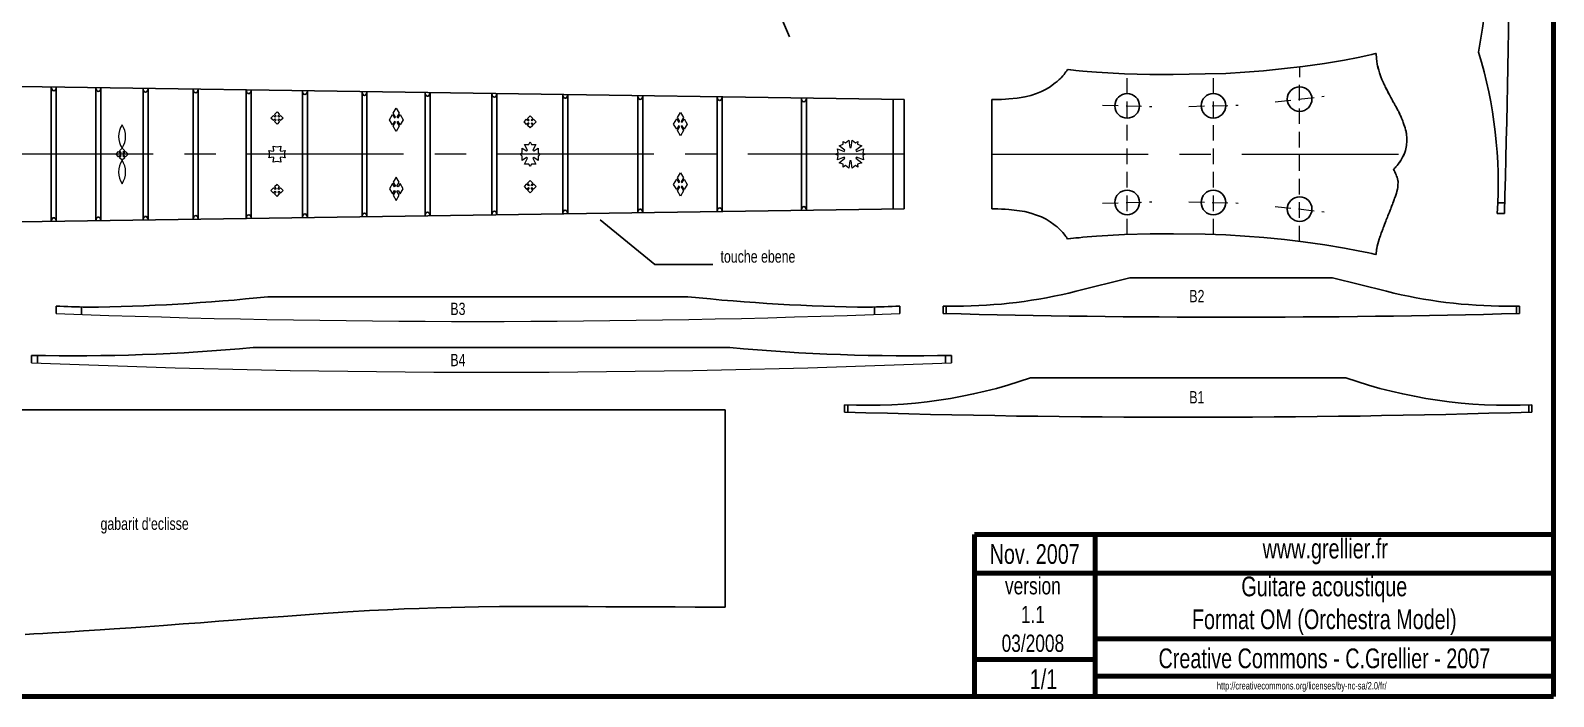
# Model space of a CAD drawing. Header units: millimetres. Extents: x 0 to 1148, y -805 to 0.
# Drawn here: x 530 to 1148, y -805 to -535 of the extents above; entities that cross this region are included whole.
import ezdxf

# ---------------------------------------------------------------- set-up
doc = ezdxf.new("R2010")
doc.units = ezdxf.units.MM
doc.linetypes.add('CENTERX2', pattern=[101.6, 63.5, -12.7, 12.7, -12.7])
doc.linetypes.add('DASHED2', pattern=[9.525, 6.35, -3.175])
doc.layers.get('0').update_dxf_attribs({"linetype": 'CONTINUOUS', "lineweight": 25})
doc.layers.add('text-fr', color=7, linetype='CONTINUOUS', lineweight=35)
doc.styles.get("Standard").update_dxf_attribs({"font": 'txt', "width": 0.75})
doc.dimstyles.get("Standard").update_dxf_attribs({"dimtxt": 5, "dimasz": 2, "dimexe": 1, "dimexo": 2, "dimgap": 2, "dimtad": 1, "dimtxsty": 'Standard', "dimcen": 2.5, "dimadec": 0, "dimazin": 0, "dimtfac": 1, "dimtmove": 0, "dimatfit": 3, "dimfxl": 1, "dimarcsym": 0})

msp = doc.modelspace()

# ---------------------------------------------------------------- linework, layer by layer
at = {"lineweight": 100}
for p, q in [((1147.78, -805.46), (1147.78, 0)), ((912.77, -805.46), (912.77, -739.64)), ((1147.78, -739.64), (912.77, -739.64)), ((961.78, -805.46), (961.78, -740.46)), ((1147.78, -755.34), (912.77, -755.34)), ((1147.78, -782.01), (961.78, -782.01)), ((961.78, -790.46), (912.77, -790.46)), ((961.78, -797.19), (1147.78, -797.19)), ((0, -805.46), (1147.78, -805.46))]:
    msp.add_line(p, q, dxfattribs=at)
for p, q in [((834.84, -531.05), (837.65, -537.77)), ((1038.52, -550.59), (1046.08, -549.74)), ((1038.52, -550.59), (1046.08, -549.74)), ((1046.08, -549.74), (1054.88, -548.49)), ((1046.08, -549.74), (1054.88, -548.49)), ((1054.88, -548.49), (1062.9, -547.11)), ((1054.88, -548.49), (1062.9, -547.11)), ((1062.9, -547.11), (1068.48, -546.06)), ((1062.9, -547.11), (1068.48, -546.06)), ((1068.48, -546.06), (1072.75, -545.14)), ((1068.48, -546.06), (1072.75, -545.14)), ((1072.75, -545.14), (1073.99, -544.86)), ((1072.75, -545.14), (1074, -544.86)), ((1073.99, -544.86), (1074.95, -544.64)), ((1074, -544.86), (1074.95, -544.64)), ((1074.95, -544.64), (1075.56, -544.5)), ((1074.95, -544.64), (1075.56, -544.5)), ((1075.56, -544.5), (1075.74, -544.46)), ((1075.56, -544.5), (1075.75, -544.46)), ((1075.74, -544.46), (1075.94, -546.53)), ((1075.75, -544.46), (1075.94, -546.53)), ((1075.94, -546.53), (1076.1, -547.77)), ((1075.94, -546.53), (1076.11, -547.77)), ((1076.1, -547.77), (1076.26, -548.77)), ((1076.11, -547.77), (1076.26, -548.77)), ((1076.26, -548.77), (1076.37, -549.47)), ((1076.26, -548.77), (1076.37, -549.47)), ((1076.37, -549.47), (1076.53, -550.18)), ((1076.37, -549.47), (1076.54, -550.18)), ((1076.53, -550.18), (1076.83, -551.25)), ((1076.54, -550.18), (1076.83, -551.25)), ((945.54, -556.42), (945.95, -556.1)), ((945.54, -556.42), (945.96, -556.1)), ((945.95, -556.1), (946.29, -555.83)), ((945.96, -556.1), (946.3, -555.83)), ((946.29, -555.83), (946.59, -555.58)), ((946.3, -555.83), (946.59, -555.58)), ((946.59, -555.58), (946.87, -555.33)), ((946.59, -555.58), (946.87, -555.33)), ((946.87, -555.33), (947.16, -555.05)), ((946.87, -555.33), (947.16, -555.05)), ((947.16, -555.05), (947.5, -554.71)), ((947.16, -555.05), (947.5, -554.71)), ((947.5, -554.71), (947.91, -554.3)), ((947.5, -554.71), (947.91, -554.3)), ((947.91, -554.3), (948.64, -553.54)), ((947.91, -554.3), (948.65, -553.54)), ((948.64, -553.54), (949.12, -552.97)), ((948.65, -553.54), (949.12, -552.97)), ((949.12, -552.97), (949.48, -552.48)), ((949.12, -552.97), (949.49, -552.48)), ((949.48, -552.48), (949.88, -551.94)), ((949.49, -552.48), (949.88, -551.94)), ((949.88, -551.94), (950.07, -551.66)), ((949.88, -551.94), (950.08, -551.66)), ((950.07, -551.66), (950.21, -551.45)), ((950.08, -551.66), (950.21, -551.45)), ((950.21, -551.45), (950.47, -550.94)), ((950.21, -551.45), (950.48, -550.94)), ((950.47, -550.94), (952.95, -551.21)), ((950.81, -550.97), (952.95, -551.21)), ((952.95, -551.21), (953.92, -551.31)), ((952.95, -551.21), (953.92, -551.31)), ((953.92, -551.31), (955.19, -551.44)), ((953.92, -551.31), (955.19, -551.44)), ((955.19, -551.44), (956.71, -551.59)), ((955.19, -551.44), (956.71, -551.59)), ((956.71, -551.59), (958.44, -551.74)), ((956.71, -551.59), (958.44, -551.74)), ((958.44, -551.74), (960.32, -551.89)), ((958.44, -551.74), (960.32, -551.89)), ((960.32, -551.89), (962.3, -552.04)), ((960.32, -551.89), (962.3, -552.04)), ((962.3, -552.04), (973.67, -552.69)), ((962.3, -552.04), (973.67, -552.69)), ((973.67, -552.69), (983.98, -552.96)), ((973.67, -552.69), (983.99, -552.96)), ((983.98, -552.96), (993.45, -552.96)), ((983.99, -552.96), (993.45, -552.96)), ((993.45, -552.96), (1006.32, -552.76)), ((993.45, -552.96), (1006.33, -552.76)), ((1006.32, -552.76), (1014.73, -552.56)), ((1006.33, -552.76), (1014.74, -552.56)), ((1014.73, -552.56), (1022.42, -552.04)), ((1014.74, -552.56), (1022.42, -552.04)), ((1022.42, -552.04), (1030.11, -551.45)), ((1022.42, -552.04), (1030.11, -551.45)), ((1030.11, -551.45), (1038.52, -550.59)), ((1030.11, -551.45), (1038.52, -550.59)), ((1076.83, -551.25), (1077.14, -552.34)), ((1076.83, -551.25), (1077.15, -552.34)), ((1077.14, -552.34), (1077.4, -553.11)), ((1077.15, -552.34), (1077.4, -553.11)), ((1077.4, -553.11), (1077.69, -553.89)), ((1077.4, -553.11), (1077.7, -553.89)), ((1077.69, -553.89), (1078.14, -554.99)), ((1077.7, -553.89), (1078.14, -554.99)), ((1078.14, -554.99), (1078.39, -555.59)), ((1078.14, -554.99), (1078.39, -555.59)), ((1078.39, -555.59), (1078.58, -556.06)), ((1078.39, -555.59), (1078.58, -556.06)), ((1078.58, -556.06), (1078.75, -556.43)), ((1078.58, -556.06), (1078.75, -556.43)), ((884.23, -563.19), (425.02, -556.41)), ((538.05, -558.08), (538.05, -612.61)), ((540.05, -558.11), (540.05, -612.59)), ((556.15, -558.35), (556.15, -612.35)), ((558.15, -558.38), (558.15, -612.32)), ((575.33, -558.63), (575.33, -612.07)), ((577.33, -558.66), (577.33, -612.04)), ((595.66, -558.93), (595.66, -611.77)), ((597.66, -558.96), (597.66, -611.74)), ((617.19, -559.25), (617.19, -611.45)), ((619.19, -559.28), (619.19, -611.42)), ((640, -559.58), (640, -611.11)), ((642, -559.61), (642, -611.08)), ((664.16, -559.94), (664.16, -610.76)), ((666.16, -559.97), (666.16, -610.73)), ((689.77, -560.32), (689.77, -610.38)), ((691.77, -560.35), (691.77, -610.35)), ((716.9, -560.72), (716.9, -609.98)), ((718.9, -560.75), (718.9, -609.95)), ((745.64, -561.14), (745.64, -609.55)), ((747.64, -561.17), (747.64, -609.52)), ((776.08, -561.59), (776.08, -609.11)), ((778.08, -561.62), (778.08, -609.08)), ((808.34, -562.07), (808.34, -608.63)), ((810.34, -562.1), (810.34, -608.6)), ((930.02, -562.57), (933.25, -562.06)), ((930.02, -562.57), (933.26, -562.06)), ((933.25, -562.06), (935.64, -561.46)), ((933.26, -562.06), (935.65, -561.46)), ((935.64, -561.46), (937.99, -560.68)), ((935.65, -561.46), (937.99, -560.68)), ((937.99, -560.68), (939.93, -559.9)), ((937.99, -560.68), (939.93, -559.9)), ((939.93, -559.9), (941.8, -558.97)), ((939.93, -559.9), (941.8, -558.97)), ((941.8, -558.97), (943.44, -557.94)), ((941.8, -558.97), (943.44, -557.94)), ((943.44, -557.94), (945.02, -556.8)), ((943.44, -557.94), (945.02, -556.8)), ((945.02, -556.8), (945.54, -556.42)), ((945.02, -556.8), (945.54, -556.42)), ((1078.75, -556.43), (1078.9, -556.76)), ((1078.75, -556.43), (1078.9, -556.76)), ((1078.9, -556.76), (1079.06, -557.09)), ((1078.9, -556.76), (1079.06, -557.09)), ((1079.06, -557.09), (1079.25, -557.47)), ((1079.06, -557.09), (1079.25, -557.47)), ((1079.25, -557.47), (1079.48, -557.94)), ((1079.25, -557.47), (1079.49, -557.94)), ((1079.48, -557.94), (1079.78, -558.54)), ((1079.49, -557.94), (1079.79, -558.54)), ((1079.78, -558.54), (1080.09, -559.16)), ((1079.79, -558.54), (1080.09, -559.16)), ((1080.09, -559.16), (1080.33, -559.65)), ((1080.09, -559.16), (1080.33, -559.65)), ((1080.33, -559.65), (1080.54, -560.05)), ((1080.33, -559.65), (1080.54, -560.05)), ((1080.54, -560.05), (1080.72, -560.42)), ((1080.54, -560.05), (1080.73, -560.42)), ((1080.72, -560.42), (1080.92, -560.79)), ((1080.73, -560.42), (1080.92, -560.79)), ((1080.92, -560.79), (1081.14, -561.21)), ((1080.92, -560.79), (1081.15, -561.21)), ((1081.14, -561.21), (1081.41, -561.72)), ((1081.15, -561.21), (1081.42, -561.72)), ((1081.41, -561.72), (1081.75, -562.35)), ((1081.42, -561.72), (1081.76, -562.35)), ((1081.75, -562.35), (1082.1, -562.99)), ((1081.76, -562.35), (1082.1, -562.99)), ((842.52, -562.57), (842.52, -608.13)), ((844.52, -562.6), (844.52, -608.1)), ((879.73, -563.1), (879.73, -607.6)), ((884.23, -563.19), (884.23, -607.51)), ((919.73, -563.19), (922.29, -563.15)), ((919.73, -563.19), (922.29, -563.15)), ((922.29, -563.15), (923.77, -563.1)), ((922.29, -563.15), (923.77, -563.1)), ((923.77, -563.1), (925.28, -563.03)), ((923.77, -563.1), (925.28, -563.03)), ((925.28, -563.03), (926.75, -562.91)), ((925.28, -563.03), (926.75, -562.91)), ((926.75, -562.91), (930.02, -562.57)), ((926.75, -562.91), (930.02, -562.57)), ((1082.1, -562.99), (1082.38, -563.5)), ((1082.1, -562.99), (1082.38, -563.5)), ((1082.38, -563.5), (1082.62, -563.93)), ((1082.38, -563.5), (1082.62, -563.93)), ((1082.62, -563.93), (1082.83, -564.31)), ((1082.62, -563.93), (1082.83, -564.31)), ((1082.83, -564.31), (1083.04, -564.68)), ((1082.83, -564.31), (1083.04, -564.68)), ((1083.04, -564.68), (1083.27, -565.09)), ((1083.04, -564.68), (1083.27, -565.09)), ((1083.27, -565.09), (1083.53, -565.57)), ((1083.27, -565.09), (1083.54, -565.57)), ((1083.53, -565.57), (1083.86, -566.16)), ((1083.54, -565.57), (1083.86, -566.16)), ((1083.86, -566.16), (1084.17, -566.75)), ((1083.86, -566.16), (1084.18, -566.75)), ((1084.17, -566.75), (1084.42, -567.21)), ((1084.18, -566.75), (1084.43, -567.21)), ((1084.42, -567.21), (1084.63, -567.57)), ((1084.43, -567.21), (1084.63, -567.57)), ((1084.63, -567.57), (1084.8, -567.89)), ((1084.63, -567.57), (1084.8, -567.89)), ((1084.8, -567.89), (1084.96, -568.19)), ((1084.8, -567.89), (1084.96, -568.19)), ((1084.96, -568.19), (1085.13, -568.53)), ((1084.96, -568.19), (1085.13, -568.53)), ((1085.13, -568.53), (1085.32, -568.93)), ((1085.13, -568.53), (1085.33, -568.93)), ((1085.32, -568.93), (1085.56, -569.45)), ((1085.33, -568.93), (1085.57, -569.45)), ((1085.56, -569.45), (1085.8, -569.96)), ((1085.57, -569.45), (1085.8, -569.96)), ((1085.8, -569.96), (1085.98, -570.36)), ((1085.8, -569.96), (1085.98, -570.36)), ((1085.98, -570.36), (1086.11, -570.68)), ((1085.98, -570.36), (1086.12, -570.68)), ((1086.11, -570.68), (1086.22, -570.95)), ((1086.12, -570.68), (1086.23, -570.95)), ((1086.22, -570.95), (1086.33, -571.22)), ((1086.23, -570.95), (1086.33, -571.22)), ((1086.33, -571.22), (1086.44, -571.53)), ((1086.33, -571.22), (1086.44, -571.53)), ((1086.44, -571.53), (1086.57, -571.91)), ((1086.44, -571.53), (1086.57, -571.91)), ((1086.57, -571.91), (1086.75, -572.41)), ((1086.57, -571.91), (1086.75, -572.41)), ((1086.75, -572.41), (1087.08, -573.32)), ((1086.75, -572.41), (1087.08, -573.32)), ((1087.08, -573.32), (1087.31, -573.98)), ((1087.08, -573.32), (1087.32, -573.98)), ((1087.31, -573.98), (1087.51, -574.61)), ((1087.32, -573.98), (1087.51, -574.61)), ((1087.51, -574.61), (1087.73, -575.43)), ((1087.51, -574.61), (1087.74, -575.43)), ((1087.73, -575.43), (1087.92, -576.16)), ((1087.74, -575.43), (1087.93, -576.16)), ((1087.92, -576.16), (1088.02, -576.57)), ((1087.93, -576.16), (1088.02, -576.57)), ((1088.02, -576.57), (1088.07, -576.97)), ((1088.02, -576.57), (1088.07, -576.97)), ((1088.07, -576.97), (1088.13, -577.66)), ((1088.07, -576.97), (1088.13, -577.66)), ((1088.13, -577.66), (1088.2, -578.43)), ((1088.13, -577.66), (1088.2, -578.43)), ((1088.19, -580.42), (1088.13, -581.26)), ((1088.2, -580.42), (1088.14, -581.26)), ((1088.23, -579.58), (1088.19, -580.42)), ((1088.2, -578.43), (1088.23, -578.99)), ((1088.2, -578.43), (1088.24, -578.99)), ((1088.24, -579.58), (1088.2, -580.42)), ((1088.23, -578.99), (1088.23, -579.58)), ((1088.24, -578.99), (1088.24, -579.58)), ((1086.21, -587.12), (1085.76, -587.85)), ((1086.21, -587.12), (1085.76, -587.85)), ((1086.53, -586.57), (1086.21, -587.12)), ((1086.53, -586.57), (1086.21, -587.12)), ((1086.81, -586.01), (1086.53, -586.57)), ((1086.82, -586.01), (1086.53, -586.57)), ((1087.14, -585.28), (1086.81, -586.01)), ((1087.14, -585.28), (1086.82, -586.01)), ((1087.42, -584.63), (1087.14, -585.28)), ((1087.42, -584.63), (1087.14, -585.28)), ((1087.56, -584.25), (1087.42, -584.63)), ((1087.57, -584.25), (1087.42, -584.63)), ((1087.66, -583.86), (1087.56, -584.25)), ((1087.66, -583.86), (1087.57, -584.25)), ((1087.8, -583.18), (1087.66, -583.86)), ((1087.8, -583.18), (1087.66, -583.86)), ((1087.96, -582.43), (1087.8, -583.18)), ((1087.96, -582.43), (1087.8, -583.18)), ((1088.06, -581.86), (1087.96, -582.43)), ((1088.07, -581.86), (1087.96, -582.43)), ((1088.13, -581.26), (1088.06, -581.86)), ((1088.14, -581.26), (1088.07, -581.86)), ((1082.93, -591.4), (1082.67, -591.67)), ((1082.81, -591.52), (1083.05, -591.98)), ((1082.81, -591.53), (1082.87, -591.65)), ((1082.81, -591.53), (1082.87, -591.65)), ((1082.81, -591.53), (1083.05, -591.98)), ((1082.93, -591.4), (1082.84, -591.49)), ((1083.07, -591.25), (1082.93, -591.4)), ((1083.07, -591.25), (1082.93, -591.4)), ((1083.05, -591.98), (1083.3, -592.5)), ((1083.05, -591.98), (1083.3, -592.5)), ((1083.25, -591.05), (1083.07, -591.25)), ((1083.25, -591.05), (1083.07, -591.25)), ((1083.25, -591.05), (1083.07, -591.25)), ((1083.25, -591.05), (1083.07, -591.25)), ((1083.47, -590.81), (1083.25, -591.05)), ((1083.47, -590.81), (1083.25, -591.05)), ((1083.3, -592.5), (1083.59, -593.17)), ((1083.3, -592.5), (1083.6, -593.17)), ((1083.71, -590.53), (1083.47, -590.81)), ((1083.72, -590.53), (1083.47, -590.81)), ((1083.59, -593.17), (1083.86, -593.77)), ((1083.6, -593.17), (1083.87, -593.77)), ((1083.98, -590.22), (1083.71, -590.53)), ((1083.98, -590.22), (1083.72, -590.53)), ((1084.25, -589.88), (1083.98, -590.22)), ((1084.25, -589.88), (1083.98, -590.22)), ((1084.7, -589.34), (1084.25, -589.88)), ((1084.7, -589.34), (1084.25, -589.88)), ((1085.01, -588.95), (1084.7, -589.34)), ((1085.02, -588.95), (1084.7, -589.34)), ((1085.32, -588.52), (1085.01, -588.95)), ((1085.33, -588.52), (1085.02, -588.95)), ((1085.76, -587.85), (1085.32, -588.52)), ((1085.76, -587.85), (1085.33, -588.52)), ((1083.86, -593.77), (1084.08, -594.24)), ((1083.87, -593.77), (1084.08, -594.24)), ((1084.08, -594.24), (1084.26, -594.72)), ((1084.08, -594.24), (1084.27, -594.72)), ((1084.44, -599.52), (1084.19, -600.53)), ((1084.44, -599.52), (1084.19, -600.53)), ((1084.26, -594.72), (1084.45, -595.4)), ((1084.27, -594.72), (1084.45, -595.4)), ((1084.56, -598.88), (1084.44, -599.52)), ((1084.57, -598.88), (1084.44, -599.52)), ((1084.45, -595.4), (1084.6, -596.03)), ((1084.45, -595.4), (1084.6, -596.03)), ((1084.61, -598.33), (1084.56, -598.88)), ((1084.61, -598.33), (1084.57, -598.88)), ((1084.6, -596.03), (1084.67, -596.42)), ((1084.6, -596.03), (1084.67, -596.42)), ((1084.64, -597.57), (1084.61, -598.33)), ((1084.65, -597.57), (1084.61, -598.33)), ((1084.68, -596.85), (1084.64, -597.57)), ((1084.68, -596.85), (1084.65, -597.57)), ((1084.67, -596.42), (1084.68, -596.85)), ((1084.67, -596.42), (1084.68, -596.85)), ((1082.36, -605.7), (1082.2, -606.16)), ((1082.36, -605.7), (1082.2, -606.16)), ((1082.56, -605.16), (1082.36, -605.7)), ((1082.56, -605.16), (1082.36, -605.7)), ((1082.81, -604.47), (1082.56, -605.16)), ((1082.81, -604.47), (1082.56, -605.16)), ((1083.06, -603.77), (1082.81, -604.47)), ((1083.07, -603.77), (1082.81, -604.47)), ((1083.28, -603.22), (1083.06, -603.77)), ((1083.28, -603.22), (1083.07, -603.77)), ((1083.45, -602.76), (1083.28, -603.22)), ((1083.46, -602.76), (1083.28, -603.22)), ((1083.61, -602.36), (1083.45, -602.76)), ((1083.61, -602.36), (1083.46, -602.76)), ((1083.75, -601.98), (1083.61, -602.36)), ((1083.75, -601.98), (1083.61, -602.36)), ((1083.88, -601.58), (1083.75, -601.98)), ((1083.88, -601.58), (1083.75, -601.98)), ((1084.02, -601.11), (1083.88, -601.58)), ((1084.03, -601.11), (1083.88, -601.58)), ((1084.19, -600.53), (1084.02, -601.11)), ((1084.19, -600.53), (1084.03, -601.11)), ((884.23, -607.51), (425.02, -614.28)), ((919.73, -607.51), (922.28, -607.55)), ((919.73, -607.51), (922.29, -607.55)), ((922.28, -607.55), (923.76, -607.59)), ((922.29, -607.55), (923.76, -607.59)), ((923.76, -607.59), (925.27, -607.67)), ((923.76, -607.59), (925.27, -607.67)), ((925.27, -607.67), (926.74, -607.79)), ((925.27, -607.67), (926.75, -607.79)), ((926.74, -607.79), (930.01, -608.13)), ((926.75, -607.79), (930.01, -608.13)), ((930.01, -608.13), (933.25, -608.64)), ((930.01, -608.13), (933.25, -608.64)), ((933.25, -608.64), (935.64, -609.25)), ((933.25, -608.64), (935.64, -609.25)), ((935.64, -609.25), (937.98, -610.02)), ((935.64, -609.25), (937.98, -610.02)), ((937.98, -610.02), (939.92, -610.81)), ((937.98, -610.02), (939.92, -610.81)), ((939.92, -610.81), (941.79, -611.73)), ((939.92, -610.81), (941.79, -611.73)), ((941.79, -611.73), (943.43, -612.77)), ((941.79, -611.73), (943.43, -612.77)), ((1079.91, -611.97), (1079.68, -612.52)), ((1079.91, -611.97), (1079.69, -612.52)), ((1080.13, -611.44), (1079.91, -611.97)), ((1080.13, -611.44), (1079.91, -611.97)), ((1080.34, -610.92), (1080.13, -611.44)), ((1080.35, -610.92), (1080.13, -611.44)), ((1080.58, -610.34), (1080.34, -610.92)), ((1080.58, -610.34), (1080.35, -610.92)), ((1080.85, -609.68), (1080.58, -610.34)), ((1080.85, -609.68), (1080.58, -610.34)), ((1081.16, -608.87), (1080.85, -609.68)), ((1081.16, -608.87), (1080.85, -609.68)), ((1081.47, -608.09), (1081.16, -608.87)), ((1081.47, -608.09), (1081.16, -608.87)), ((1081.7, -607.48), (1081.47, -608.09)), ((1081.7, -607.48), (1081.47, -608.09)), ((1081.89, -606.99), (1081.7, -607.48)), ((1081.89, -606.99), (1081.7, -607.48)), ((1082.05, -606.57), (1081.89, -606.99)), ((1082.05, -606.57), (1081.89, -606.99)), ((1082.2, -606.16), (1082.05, -606.57)), ((1082.2, -606.16), (1082.05, -606.57)), ((1127.86, -609.36), (1124.86, -609.36)), ((943.43, -612.77), (945.01, -613.9)), ((943.43, -612.77), (945.01, -613.9)), ((945.01, -613.9), (945.53, -614.28)), ((945.01, -613.9), (945.53, -614.28)), ((945.53, -614.28), (945.95, -614.6)), ((945.53, -614.28), (945.95, -614.6)), ((945.95, -614.6), (946.29, -614.87)), ((945.95, -614.6), (946.29, -614.87)), ((946.29, -614.87), (946.58, -615.12)), ((946.29, -614.87), (946.58, -615.12)), ((946.58, -615.12), (946.86, -615.37)), ((946.58, -615.12), (946.86, -615.37)), ((946.86, -615.37), (947.15, -615.66)), ((946.86, -615.37), (947.16, -615.66)), ((947.15, -615.66), (947.49, -615.99)), ((947.16, -615.66), (947.49, -615.99)), ((947.49, -615.99), (947.9, -616.4)), ((947.49, -615.99), (947.9, -616.4)), ((947.9, -616.4), (948.63, -617.17)), ((947.9, -616.4), (948.64, -617.17)), ((948.63, -617.17), (949.11, -617.73)), ((948.64, -617.17), (949.12, -617.73)), ((949.11, -617.73), (949.48, -618.22)), ((949.12, -617.73), (949.48, -618.22)), ((962.33, -618.62), (973.7, -617.96)), ((962.33, -618.62), (973.7, -617.96)), ((973.7, -617.96), (984.01, -617.68)), ((973.7, -617.96), (984.01, -617.68)), ((984.01, -617.68), (993.47, -617.68)), ((984.01, -617.68), (993.48, -617.68)), ((993.47, -617.68), (1006.35, -617.86)), ((993.48, -617.68), (1006.35, -617.86)), ((1006.35, -617.86), (1014.76, -618.05)), ((1006.35, -617.86), (1014.76, -618.05)), ((1014.76, -618.05), (1022.45, -618.57)), ((1014.76, -618.05), (1022.45, -618.57)), ((1077.68, -617.87), (1077.49, -618.42)), ((1077.68, -617.87), (1077.49, -618.42)), ((1077.88, -617.31), (1077.68, -617.87)), ((1077.88, -617.31), (1077.68, -617.87)), ((1078.03, -616.85), (1077.88, -617.31)), ((1078.04, -616.85), (1077.88, -617.31)), ((1078.17, -616.47), (1078.03, -616.85)), ((1078.17, -616.47), (1078.04, -616.85)), ((1078.3, -616.11), (1078.17, -616.47)), ((1078.3, -616.11), (1078.17, -616.47)), ((1078.44, -615.72), (1078.3, -616.11)), ((1078.44, -615.72), (1078.3, -616.11)), ((1078.62, -615.26), (1078.44, -615.72)), ((1078.62, -615.26), (1078.44, -615.72)), ((1078.84, -614.68), (1078.62, -615.26)), ((1078.84, -614.68), (1078.62, -615.26)), ((1079.13, -613.93), (1078.84, -614.68)), ((1079.13, -613.93), (1078.84, -614.68)), ((1079.43, -613.16), (1079.13, -613.93)), ((1079.43, -613.16), (1079.13, -613.93)), ((1079.68, -612.52), (1079.43, -613.16)), ((1079.69, -612.52), (1079.43, -613.16)), ((949.48, -618.22), (949.87, -618.77)), ((949.48, -618.22), (949.87, -618.77)), ((949.87, -618.77), (950.06, -619.04)), ((949.87, -618.77), (950.07, -619.04)), ((950.06, -619.04), (950.2, -619.26)), ((950.07, -619.04), (950.2, -619.26)), ((950.2, -619.26), (950.47, -619.77)), ((950.2, -619.26), (950.47, -619.77)), ((950.45, -619.74), (952.98, -619.46)), ((950.83, -619.7), (952.98, -619.46)), ((952.98, -619.46), (953.95, -619.35)), ((952.98, -619.46), (953.95, -619.35)), ((953.95, -619.35), (955.22, -619.22)), ((953.95, -619.35), (955.22, -619.22)), ((955.22, -619.22), (956.74, -619.08)), ((955.22, -619.22), (956.74, -619.08)), ((956.74, -619.08), (958.46, -618.92)), ((956.74, -619.08), (958.47, -618.92)), ((958.46, -618.92), (960.34, -618.77)), ((958.47, -618.92), (960.35, -618.77)), ((960.34, -618.77), (962.33, -618.62)), ((960.35, -618.77), (962.33, -618.62)), ((1022.45, -618.57), (1030.14, -619.16)), ((1022.45, -618.57), (1030.14, -619.16)), ((1030.14, -619.16), (1038.55, -620)), ((1030.14, -619.16), (1038.55, -620)), ((1038.55, -620), (1046.11, -620.85)), ((1038.55, -620), (1046.11, -620.85)), ((1046.11, -620.85), (1054.91, -622.09)), ((1046.11, -620.85), (1054.91, -622.09)), ((1054.91, -622.09), (1062.93, -623.47)), ((1054.91, -622.09), (1062.93, -623.47)), ((1062.93, -623.47), (1068.51, -624.51)), ((1062.93, -623.47), (1068.52, -624.51)), ((1075.78, -626.11), (1075.97, -624.03)), ((1075.78, -626.11), (1075.98, -624.03)), ((1075.97, -624.03), (1076.03, -623.63)), ((1075.98, -624.03), (1076.03, -623.63)), ((1077.05, -619.61), (1077.01, -619.76)), ((1077.06, -619.61), (1077.01, -619.76)), ((1077.13, -619.37), (1077.05, -619.61)), ((1077.14, -619.37), (1077.06, -619.61)), ((1077.23, -619.13), (1077.13, -619.37)), ((1077.23, -619.13), (1077.14, -619.37)), ((1077.34, -618.83), (1077.23, -619.13)), ((1077.34, -618.83), (1077.23, -619.13)), ((1077.49, -618.42), (1077.34, -618.83)), ((1077.49, -618.42), (1077.34, -618.83)), ((1068.51, -624.51), (1072.79, -625.43)), ((1068.52, -624.51), (1072.79, -625.43)), ((1072.79, -625.43), (1074.03, -625.7)), ((1072.79, -625.43), (1074.03, -625.7)), ((1074.03, -625.7), (1074.98, -625.92)), ((1074.03, -625.7), (1074.99, -625.92)), ((1074.98, -625.92), (1075.59, -626.06)), ((1074.99, -625.92), (1075.6, -626.06)), ((1075.59, -626.06), (1075.78, -626.11)), ((1075.6, -626.06), (1075.78, -626.11)), ((975.81, -635.5), (953.98, -640.98)), ((1016.97, -635.5), (975.81, -635.5)), ((1016.97, -635.5), (1058.13, -635.5)), ((1058.13, -635.5), (1079.97, -640.98)), ((540, -650), (540, -647)), ((550.33, -650.38), (550.33, -647.48)), ((626, -643.21), (796.44, -643.21)), ((872.11, -650.38), (872.11, -647.48)), ((882.44, -650), (882.44, -647)), ((900, -647), (900, -650)), ((900, -647), (905.28, -647)), ((901.2, -647), (901.2, -650)), ((1133.95, -647), (1128.67, -647)), ((1132.75, -647), (1132.75, -650)), ((1133.95, -647), (1133.95, -650)), ((530, -670), (530, -667)), ((532.4, -670.1), (532.4, -667.05)), ((620, -663.81), (813.44, -663.81)), ((901.04, -670.1), (901.04, -667.05)), ((903.44, -670), (903.44, -667)), ((935.5, -676.13), (1063.5, -676.13)), ((860, -690), (860, -687)), ((861.3, -690), (861.3, -687.06)), ((1137.7, -690), (1137.7, -687.06)), ((1139, -690), (1139, -687))]:
    msp.add_line(p, q)
at = {"linetype": 'DASHED2', "lineweight": 13}
for p, q in [((1044.73, -620.7), (1044.74, -549.89)), ((974.73, -617.93), (974.74, -552.72)), ((1009.73, -617.94), (1009.74, -552.68)), ((1034.8, -564.1), (1054.67, -561.85)), ((964.74, -565.47), (984.73, -565.98)), ((999.74, -565.92), (1019.73, -565.45)), ((964.73, -605.19), (984.73, -604.66)), ((999.73, -604.71), (1019.73, -605.16)), ((1034.79, -606.5), (1054.67, -608.73))]:
    msp.add_line(p, q, dxfattribs=at)
at = {"lineweight": 13}
for p, q in [((628.61, -569.24), (629.67, -568.18)), ((629.67, -568.18), (630.73, -569.24)), ((676.84, -568.72), (678.07, -566.6)), ((677.78, -570.34), (676.84, -568.72)), ((678.07, -566.6), (679.3, -568.72)), ((679.3, -568.72), (678.36, -570.34)), ((792.17, -570.47), (793.4, -568.35)), ((793.4, -568.35), (794.63, -570.47)), ((627.19, -570.66), (628.25, -569.59)), ((628.25, -571.72), (627.19, -570.66)), ((628.25, -569.59), (628.96, -570.3)), ((628.96, -571.01), (628.25, -571.72)), ((629.31, -569.95), (628.61, -569.24)), ((628.61, -572.07), (629.31, -571.36)), ((629.67, -573.13), (628.61, -572.07)), ((628.96, -570.3), (629.31, -569.95)), ((629.31, -571.36), (628.96, -571.01)), ((630.73, -572.07), (629.67, -573.13)), ((630.73, -569.24), (630.02, -569.95)), ((630.02, -569.95), (630.38, -570.3)), ((630.38, -571.01), (630.02, -571.36)), ((630.02, -571.36), (630.73, -572.07)), ((630.38, -570.3), (631.08, -569.59)), ((631.08, -571.72), (630.38, -571.01)), ((631.08, -569.59), (632.14, -570.66)), ((632.14, -570.66), (631.08, -571.72)), ((675.32, -571.35), (676.55, -569.22)), ((676.55, -573.47), (675.32, -571.35)), ((676.55, -569.22), (677.34, -570.6)), ((677.34, -572.1), (676.55, -573.47)), ((676.84, -573.97), (677.78, -572.35)), ((678.07, -576.1), (676.84, -573.97)), ((677.34, -570.6), (677.78, -570.34)), ((677.78, -572.35), (677.34, -572.1)), ((679.3, -573.97), (678.07, -576.1)), ((678.36, -570.34), (678.79, -570.6)), ((678.79, -572.1), (678.36, -572.35)), ((678.36, -572.35), (679.3, -573.97)), ((678.79, -570.6), (679.59, -569.22)), ((679.59, -573.47), (678.79, -572.1)), ((679.59, -569.22), (680.82, -571.35)), ((680.82, -571.35), (679.59, -573.47)), ((729.93, -572.21), (730.99, -571.15)), ((730.99, -573.27), (729.93, -572.21)), ((730.99, -571.15), (731.7, -571.86)), ((731.7, -572.57), (730.99, -573.27)), ((731.34, -570.8), (732.4, -569.74)), ((732.05, -571.51), (731.34, -570.8)), ((731.34, -573.63), (732.05, -572.92)), ((732.4, -574.69), (731.34, -573.63)), ((731.7, -571.86), (732.05, -571.51)), ((732.05, -572.92), (731.7, -572.57)), ((732.4, -569.74), (733.46, -570.8)), ((733.46, -573.63), (732.4, -574.69)), ((733.46, -570.8), (732.76, -571.51)), ((732.76, -571.51), (733.11, -571.86)), ((733.11, -572.57), (732.76, -572.92)), ((732.76, -572.92), (733.46, -573.63)), ((733.11, -571.86), (733.82, -571.15)), ((733.82, -573.27), (733.11, -572.57)), ((733.82, -571.15), (734.88, -572.21)), ((734.88, -572.21), (733.82, -573.27)), ((790.65, -573.1), (791.88, -570.97)), ((791.88, -575.22), (790.65, -573.1)), ((791.88, -570.97), (792.67, -572.35)), ((792.67, -573.85), (791.88, -575.22)), ((793.11, -572.09), (792.17, -570.47)), ((792.17, -575.72), (793.11, -574.1)), ((792.67, -572.35), (793.11, -572.09)), ((793.11, -574.1), (792.67, -573.85)), ((794.63, -570.47), (793.69, -572.09)), ((793.69, -572.09), (794.12, -572.35)), ((794.12, -573.85), (793.69, -574.1)), ((793.69, -574.1), (794.63, -575.72)), ((794.12, -572.35), (794.92, -570.97)), ((794.92, -575.22), (794.12, -573.85)), ((794.92, -570.97), (796.15, -573.1)), ((796.15, -573.1), (794.92, -575.22)), ((731.9, -581.35), (732.4, -580.35)), ((732.4, -580.35), (732.9, -581.35)), ((793.4, -577.85), (792.17, -575.72)), ((794.63, -575.72), (793.4, -577.85)), ((859.48, -581.29), (859.4, -580.15)), ((859.4, -580.15), (860.35, -580.79)), ((860.35, -580.79), (861.7, -579.64)), ((861.7, -579.64), (862.15, -582.61)), ((862.65, -582.61), (863.1, -579.64)), ((863.1, -579.64), (864.45, -580.79)), ((864.45, -580.79), (865.4, -580.15)), ((865.4, -580.15), (865.32, -581.29)), ((564.32, -585.35), (565.38, -584.29)), ((565.38, -586.41), (564.32, -585.35)), ((565.38, -584.29), (566.09, -584.99)), ((566.09, -585.7), (565.38, -586.41)), ((565.73, -583.93), (566.79, -582.87)), ((566.44, -584.64), (565.73, -583.93)), ((565.73, -586.76), (566.44, -586.06)), ((566.79, -587.82), (565.73, -586.76)), ((566.09, -584.99), (566.44, -584.64)), ((566.44, -586.06), (566.09, -585.7)), ((566.79, -582.87), (567.85, -583.93)), ((567.85, -586.76), (566.79, -587.82)), ((567.85, -583.93), (567.15, -584.64)), ((567.15, -584.64), (567.5, -584.99)), ((567.5, -585.7), (567.15, -586.06)), ((567.15, -586.06), (567.85, -586.76)), ((567.5, -584.99), (568.21, -584.29)), ((568.21, -586.41), (567.5, -585.7)), ((568.21, -584.29), (569.27, -585.35)), ((569.27, -585.35), (568.21, -586.41)), ((626.42, -583.85), (628.17, -584.1)), ((628.17, -586.6), (626.42, -586.85)), ((628.42, -583.85), (628.17, -582.1)), ((628.17, -584.1), (628.42, -583.85)), ((628.42, -586.85), (628.17, -586.6)), ((628.17, -588.6), (628.42, -586.85)), ((631.17, -582.1), (630.92, -583.85)), ((630.92, -583.85), (631.17, -584.1)), ((631.17, -586.6), (630.92, -586.85)), ((630.92, -586.85), (631.17, -588.6)), ((631.17, -584.1), (632.92, -583.85)), ((632.92, -586.85), (631.17, -586.6)), ((728.4, -585.35), (729.15, -584.6)), ((729.15, -586.1), (728.4, -585.35)), ((729.15, -584.6), (729.15, -582.85)), ((729.15, -582.85), (730.91, -584.01)), ((729.15, -587.85), (729.15, -586.1)), ((730.91, -586.68), (729.15, -587.85)), ((730.15, -581.35), (731.9, -581.35)), ((731.29, -583.68), (730.15, -581.35)), ((730.15, -589.35), (731.29, -587.01)), ((730.91, -584.01), (731.29, -583.68)), ((731.29, -587.01), (730.91, -586.68)), ((732.4, -585.35), (732.4, -585.35)), ((732.4, -585.35), (732.4, -585.35)), ((732.9, -581.35), (734.65, -581.35)), ((734.65, -581.35), (733.51, -583.68)), ((733.51, -583.68), (733.89, -584.01)), ((733.89, -586.68), (733.51, -587.01)), ((733.51, -587.01), (734.65, -589.35)), ((733.89, -584.01), (735.65, -582.85)), ((735.65, -587.85), (733.89, -586.68)), ((735.65, -582.85), (735.65, -584.6)), ((735.65, -584.6), (736.4, -585.35)), ((736.4, -585.35), (735.65, -586.1)), ((735.65, -586.1), (735.65, -587.85)), ((856.4, -585.35), (857.42, -584.85)), ((857.42, -585.85), (856.4, -585.35)), ((857.42, -584.85), (857.11, -583.1)), ((857.11, -583.1), (859.9, -584.2)), ((857.11, -587.6), (857.42, -585.85)), ((859.9, -586.5), (857.11, -587.6)), ((857.81, -581.89), (859.48, -581.29)), ((860.15, -583.76), (857.81, -581.89)), ((857.81, -588.81), (860.15, -586.93)), ((859.9, -584.2), (860.15, -583.76)), ((860.15, -586.93), (859.9, -586.5)), ((862.15, -582.61), (862.65, -582.61)), ((866.99, -581.89), (864.65, -583.76)), ((864.65, -583.76), (864.9, -584.2)), ((864.9, -586.5), (864.65, -586.93)), ((864.65, -586.93), (866.99, -588.81)), ((864.9, -584.2), (867.69, -583.1)), ((867.69, -587.6), (864.9, -586.5)), ((865.32, -581.29), (866.99, -581.89)), ((867.69, -583.1), (867.37, -584.85)), ((867.37, -584.85), (868.4, -585.35)), ((868.4, -585.35), (867.37, -585.85)), ((867.37, -585.85), (867.69, -587.6)), ((731.9, -589.35), (730.15, -589.35)), ((732.4, -590.35), (731.9, -589.35)), ((732.9, -589.35), (732.4, -590.35)), ((734.65, -589.35), (732.9, -589.35)), ((792.17, -594.97), (793.4, -592.85)), ((793.4, -592.85), (794.63, -594.97)), ((859.48, -589.41), (857.81, -588.81)), ((859.4, -590.54), (859.48, -589.41)), ((860.35, -589.91), (859.4, -590.54)), ((861.7, -591.06), (860.35, -589.91)), ((862.15, -588.09), (861.7, -591.06)), ((862.65, -588.09), (862.15, -588.09)), ((863.1, -591.06), (862.65, -588.09)), ((864.45, -589.91), (863.1, -591.06)), ((865.4, -590.54), (864.45, -589.91)), ((866.99, -588.81), (865.32, -589.41)), ((865.32, -589.41), (865.4, -590.54)), ((628.25, -598.98), (627.19, -600.04)), ((628.96, -599.69), (628.25, -598.98)), ((629.67, -597.57), (628.61, -598.63)), ((628.61, -598.63), (629.31, -599.33)), ((629.31, -599.33), (628.96, -599.69)), ((630.73, -598.63), (629.67, -597.57)), ((630.02, -599.33), (630.73, -598.63)), ((630.38, -599.69), (630.02, -599.33)), ((631.08, -598.98), (630.38, -599.69)), ((632.14, -600.04), (631.08, -598.98)), ((676.55, -597.22), (675.32, -599.35)), ((675.32, -599.35), (676.55, -601.47)), ((677.34, -598.6), (676.55, -597.22)), ((678.07, -594.6), (676.84, -596.72)), ((676.84, -596.72), (677.78, -598.34)), ((677.78, -598.34), (677.34, -598.6)), ((679.3, -596.72), (678.07, -594.6)), ((678.36, -598.34), (679.3, -596.72)), ((678.79, -598.6), (678.36, -598.34)), ((679.59, -597.22), (678.79, -598.6)), ((680.82, -599.35), (679.59, -597.22)), ((679.59, -601.47), (680.82, -599.35)), ((730.99, -597.42), (729.93, -598.48)), ((729.93, -598.48), (730.99, -599.54)), ((731.7, -598.13), (730.99, -597.42)), ((730.99, -599.54), (731.7, -598.84)), ((732.4, -596.01), (731.34, -597.07)), ((731.34, -597.07), (732.05, -597.77)), ((732.05, -599.19), (731.34, -599.9)), ((732.05, -597.77), (731.7, -598.13)), ((731.7, -598.84), (732.05, -599.19)), ((733.46, -597.07), (732.4, -596.01)), ((732.76, -597.77), (733.46, -597.07)), ((733.11, -598.13), (732.76, -597.77)), ((732.76, -599.19), (733.11, -598.84)), ((733.46, -599.9), (732.76, -599.19)), ((733.82, -597.42), (733.11, -598.13)), ((733.11, -598.84), (733.82, -599.54)), ((734.88, -598.48), (733.82, -597.42)), ((733.82, -599.54), (734.88, -598.48)), ((790.65, -597.6), (791.88, -595.47)), ((791.88, -599.72), (790.65, -597.6)), ((791.88, -595.47), (792.67, -596.85)), ((792.67, -598.35), (791.88, -599.72)), ((793.11, -596.59), (792.17, -594.97)), ((792.17, -600.22), (793.11, -598.6)), ((792.67, -596.85), (793.11, -596.59)), ((793.11, -598.6), (792.67, -598.35)), ((794.63, -594.97), (793.69, -596.59)), ((793.69, -596.59), (794.12, -596.85)), ((794.12, -598.35), (793.69, -598.6)), ((793.69, -598.6), (794.63, -600.22)), ((794.12, -596.85), (794.92, -595.47)), ((794.92, -599.72), (794.12, -598.35)), ((794.92, -595.47), (796.15, -597.6)), ((796.15, -597.6), (794.92, -599.72)), ((627.19, -600.04), (628.25, -601.1)), ((628.25, -601.1), (628.96, -600.39)), ((629.31, -600.75), (628.61, -601.45)), ((628.61, -601.45), (629.67, -602.52)), ((628.96, -600.39), (629.31, -600.75)), ((629.67, -602.52), (630.73, -601.45)), ((630.02, -600.75), (630.38, -600.39)), ((630.73, -601.45), (630.02, -600.75)), ((630.38, -600.39), (631.08, -601.1)), ((631.08, -601.1), (632.14, -600.04)), ((676.55, -601.47), (677.34, -600.1)), ((677.78, -600.35), (676.84, -601.97)), ((676.84, -601.97), (678.07, -604.1)), ((677.34, -600.1), (677.78, -600.35)), ((678.07, -604.1), (679.3, -601.97)), ((678.36, -600.35), (678.79, -600.1)), ((679.3, -601.97), (678.36, -600.35)), ((678.79, -600.1), (679.59, -601.47)), ((731.34, -599.9), (732.4, -600.96)), ((732.4, -600.96), (733.46, -599.9)), ((793.4, -602.35), (792.17, -600.22)), ((794.63, -600.22), (793.4, -602.35))]:
    msp.add_line(p, q, dxfattribs=at)
at = {"lineweight": 25}
msp.add_line((919.73, -607.51), (919.73, -563.19), dxfattribs=at)
at = {"linetype": 'CENTERX2', "lineweight": 5}
for p, q in [((531.96, -585.35), (21.96, -585.35)), ((884.23, -585.35), (234.57, -585.35)), ((919.73, -585.35), (1087.1, -585.37))]:
    msp.add_line(p, q, dxfattribs=at)
at = {"linetype": 'DASHED2'}
msp.add_line((1127.86, -605.03), (1125.11, -605.03), dxfattribs=at)
at = {"color": 7, "linetype": 'CONTINUOUS', "lineweight": 25}
for p, q in [((811.59, -689.13), (520.14, -689.13)), ((811.59, -769.13), (811.59, -689.13)), ((639.31, -772.41), (632.28, -772.92)), ((646.4, -771.9), (639.31, -772.41)), ((652.41, -771.49), (646.4, -771.9)), ((658.39, -771.11), (652.41, -771.49)), ((667.21, -770.6), (658.39, -771.11)), ((674.45, -770.22), (667.21, -770.6)), ((681.24, -769.91), (674.45, -770.22)), ((687.41, -769.66), (681.24, -769.91)), ((694.28, -769.43), (687.41, -769.66)), ((700.29, -769.26), (694.28, -769.43)), ((705.9, -769.13), (700.29, -769.26)), ((711.51, -769.03), (705.9, -769.13)), ((720, -768.95), (711.51, -769.03)), ((727.03, -768.93), (720, -768.95)), ((734.17, -768.92), (727.03, -768.93)), ((740.7, -768.92), (734.17, -768.92)), ((748.22, -768.94), (740.7, -768.92)), ((756.02, -768.96), (748.22, -768.94)), ((763.06, -768.99), (756.02, -768.96)), ((770.7, -769.02), (763.06, -768.99)), ((778.21, -769.06), (770.7, -769.02)), ((783.7, -769.08), (778.21, -769.06)), ((791.2, -769.11), (783.7, -769.08)), ((799.32, -769.13), (791.2, -769.11)), ((806.07, -769.13), (799.32, -769.13)), ((811.59, -769.13), (806.07, -769.13)), ((551.18, -778.82), (543.95, -779.29)), ((557.83, -778.38), (551.18, -778.82)), ((563.58, -777.99), (557.83, -778.38)), ((570.47, -777.52), (563.58, -777.99)), ((576.35, -777.11), (570.47, -777.52)), ((583.64, -776.58), (576.35, -777.11)), ((591.59, -776), (583.64, -776.58)), ((598.55, -775.48), (591.59, -776)), ((605.99, -774.91), (598.55, -775.48)), ((611.89, -774.46), (605.99, -774.91)), ((619.98, -773.84), (611.89, -774.46)), ((625.98, -773.39), (619.98, -773.84)), ((632.28, -772.92), (625.98, -773.39)), ((530.97, -780.07), (527.49, -780.26)), ((534.66, -779.86), (530.97, -780.07)), ((538.36, -779.64), (534.66, -779.86)), ((543.95, -779.29), (538.36, -779.64))]:
    msp.add_line(p, q, dxfattribs=at)
for centre in [(974.73, -565.73), (1009.73, -565.68), (1044.73, -562.97), (974.73, -604.92), (1009.73, -604.94), (1044.73, -607.62)]:
    msp.add_circle(centre, 5)
for centre, radius, start, end in [((-6489.33, -402.66), 7620, 358.445617, 0.226844), ((945.3, -596.86), 180, 356.01859, 17.08465), ((543.15, 152.49), 800, 270.67757, 275.94459), ((879.29, 152.49), 800, 264.05541, 269.32243), ((1016.97, 3920.5), 4572, 268.53394, 271.46606), ((546.75, 132.82), 800, 268.80061, 275.25383), ((886.69, 132.82), 800, 264.74617, 271.19939), ((869.77, -487.24), 200, 267.19929, 289.18612), ((1129.23, -487.24), 200, 250.81388, 272.80071), ((999.5, 3879.87), 4572, 268.25153, 271.74847)]:
    msp.add_arc(centre, radius, start, end, dxfattribs=at)
for centre, radius, start, end in [((709.94, -472.44), 413.65, 350.04051, 11.92286), ((1102.56, -628.31), 26.94, 161.49388, 169.98247), ((905.28, -447), 200, 270, 284.0948), ((1128.67, -447), 200, 255.9052, 270), ((711.22, 3918.79), 4569, 267.85238, 268.01058), ((711.22, 3918.79), 4569, 271.98942, 272.14762)]:
    msp.add_arc(centre, radius, start, end)
at = {"lineweight": 13}
for centre, radius, start, end in [((574.15, -578.12), 8.76, 147.15563, 212.84437), ((559.43, -578.12), 8.76, 327.15563, 32.84437), ((622.04, -585.35), 4.62, 341.07536, 18.92464), ((629.67, -577.72), 4.62, 251.07536, 288.92464), ((637.29, -585.35), 4.62, 161.07536, 198.92464), ((574.15, -592.57), 8.76, 147.15563, 212.84437), ((559.43, -592.57), 8.76, 327.15563, 32.84437), ((629.67, -592.97), 4.62, 71.07536, 108.92464)]:
    msp.add_arc(centre, radius, start, end, dxfattribs=at)
at = {"color": 7, "linetype": 'CONTINUOUS', "lineweight": 18}
for centre, start, end in [((711.22, 3918.79), 267.85379, 272.14621), ((716.72, 3898.19), 267.65942, 272.34058)]:
    msp.add_arc(centre, 4572, start, end, dxfattribs=at)
for centre, major_axis, start_param, end_param in [((539.05, -558.09), (0, -1.5), 4.705648, 1.557883), ((557.15, -558.36), (0, -1.5), 4.705648, 1.557883), ((576.33, -558.64), (0, -1.5), 4.705648, 1.557883), ((596.66, -558.94), (0, -1.5), 4.705648, 1.557883), ((618.19, -559.26), (0, -1.5), 4.705648, 1.557883), ((641, -559.59), (0, -1.5), 4.705648, 1.557883), ((665.16, -559.95), (0, -1.5), 4.705648, 1.557883), ((690.77, -560.33), (0, -1.5), 4.705648, 1.557883), ((717.9, -560.73), (0, -1.5), 4.705648, 1.557883), ((746.64, -561.15), (0, -1.5), 4.705648, 1.557883), ((777.08, -561.6), (0, -1.5), 4.705648, 1.557883), ((809.34, -562.08), (0, -1.5), 4.705648, 1.557883), ((843.52, -562.58), (0, -1.5), 4.705648, 1.557883), ((539.05, -612.6), (0, 1.5), -1.557883, -4.705648), ((557.15, -612.34), (0, 1.5), -1.557883, -4.705648), ((576.33, -612.06), (0, 1.5), -1.557883, -4.705648), ((596.66, -611.76), (0, 1.5), -1.557883, -4.705648), ((618.19, -611.44), (0, 1.5), -1.557883, -4.705648), ((641, -611.1), (0, 1.5), -1.557883, -4.705648), ((665.16, -610.75), (0, 1.5), -1.557883, -4.705648), ((690.77, -610.37), (0, 1.5), -1.557883, -4.705648), ((717.9, -609.97), (0, 1.5), -1.557883, -4.705648), ((746.64, -609.54), (0, 1.5), -1.557883, -4.705648), ((777.08, -609.1), (0, 1.5), -1.557883, -4.705648), ((809.34, -608.62), (0, 1.5), -1.557883, -4.705648), ((843.52, -608.12), (0, 1.5), -1.557883, -4.705648)]:
    msp.add_ellipse(centre, major_axis=major_axis, ratio=0.666542, start_param=start_param, end_param=end_param)

# ---------------------------------------------------------------- texts
at = {"char_height": 5, "width": 100, "attachment_point": 1}
for s, insert in [('B2', (999.95, -640.44)), ('B3', (700.02, -645.61)), ('B4', (700.02, -666.38)), ('B1', (999.95, -681.48))]:
    msp.add_mtext(s, dxfattribs=dict(at, insert=insert))
at = {"layer": 'text-fr', "lineweight": 35, "char_height": 5, "width": 100, "attachment_point": 1}
for s, insert in [('touche\\~ebene', (809.67, -624.36)), ("gabarit\\~d'eclisse", (558.03, -732.81))]:
    msp.add_mtext(s, dxfattribs=dict(at, insert=insert))
at = {"layer": 'text-fr', "color": 7, "lineweight": 50, "width": 100, "attachment_point": 5}
for s, insert, char_height in [('www.grellier.fr', (1055.13, -746.62), 8), ('Nov.\\~2007', (937.19, -747.67), 8), ('version\\P1.1\\P03/2008', (936.46, -772.21), 7), ('1/1', (940.78, -798.46), 8)]:
    msp.add_mtext(s, dxfattribs=dict(at, insert=insert, char_height=char_height))
at = {"layer": 'text-fr', "insert": (1055.13, -746.62), "char_height": 8, "width": 100, "attachment_point": 5}
msp.add_mtext('www.grellier.fr', dxfattribs=at)
at = {"layer": 'text-fr', "color": 7, "lineweight": 100, "insert": (1054.73, -768.64), "char_height": 8, "width": 100, "attachment_point": 5}
msp.add_mtext('Guitare\\~acoustique\\PFormat\\~OM\\~(Orchestra\\~Model)', dxfattribs=at)
at = {"layer": 'text-fr', "lineweight": 50, "width": 100}
for s, insert, char_height, attachment_point in [('Creative\\~Commons\\~-\\~C.Grellier\\~-\\~2007', (1054.78, -790.01), 8, 5), ('1/1', (940.78, -798.46), 8, 5), ('http://creativecommons.org/licenses/by-nc-sa/2.0/fr/', (1011.14, -799.59), 3, 1)]:
    msp.add_mtext(s, dxfattribs=dict(at, insert=insert, char_height=char_height, attachment_point=attachment_point))

# ---------------------------------------------------------------- leaders
at = {"layer": 'text-fr', "lineweight": 35}
msp.add_leader([(760.85, -612.04), (783.03, -630.13), (806.49, -630.13)], dimstyle='Standard', dxfattribs=at)

doc.saveas('drawing.dxf')
